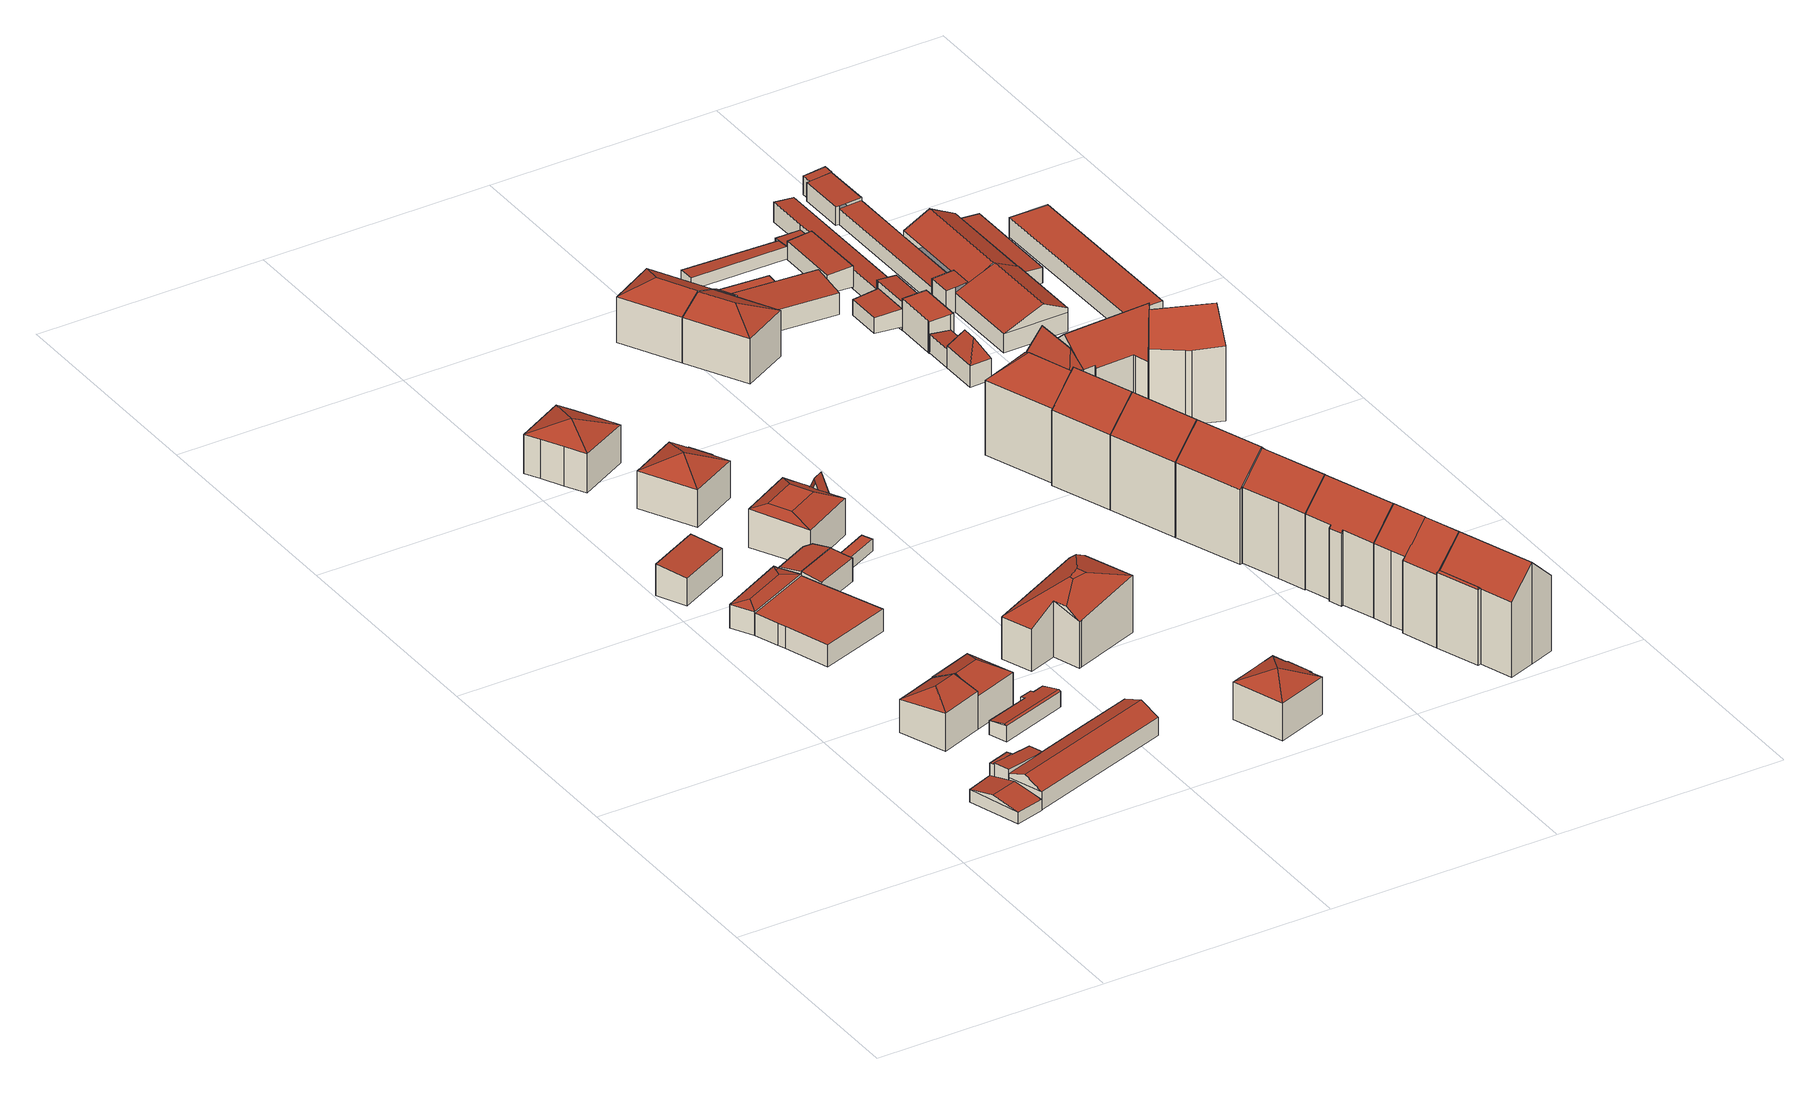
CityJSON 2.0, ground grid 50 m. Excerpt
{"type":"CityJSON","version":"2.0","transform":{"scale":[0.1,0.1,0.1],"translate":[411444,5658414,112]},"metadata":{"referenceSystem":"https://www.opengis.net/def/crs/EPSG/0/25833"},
"CityObjects":{
"building1":{"type":"Building","attributes":{"Dachtyp_tdc":"tdcFreeFormRoof","Gemeindeschluessel":14612000,"Dachneigung":13.17,"QualitaetDacherkennung":57,"Geometrietyp2DReferenz":"3000","measuredHeight":3.96,"function":"31001_2000","roofType":"5000"},"geometry":[{"type":"Solid","lod":"2","boundaries":[[[[0,1,2,3]],[[1,4,5,2]],[[4,6,7,5]],[[6,0,3,7]],[[1,0,8,9]],[[8,6,4,9]],[[4,1,9]],[[0,6,8]],[[3,2,5,7]]]],"semantics":{"surfaces":[{"type":"WallSurface"},{"type":"RoofSurface"},{"type":"GroundSurface"}],"values":[[0,0,0,0,1,1,0,0,2]]}}]},
"building2":{"type":"Building","attributes":{"Gemeindeschluessel":14612000,"Geometrietyp2DReferenz":"3000","function":"31001_2000","roofType":"9999"},"children":["building2-1","building2-2"]},
"building2-1":{"type":"BuildingPart","attributes":{"Dachtyp_tdc":"tdcPolyFlatRoof","Dachneigung":3.9,"QualitaetDacherkennung":45,"Geometrietyp2DReferenz":"3000","measuredHeight":5.25,"roofType":"2100"},"parents":["building2"],"geometry":[{"type":"MultiSurface","lod":"2","boundaries":[[[10,11,12,13]],[[11,14,15,12]],[[14,16,17,18,15]],[[16,14,11,10,19]],[[13,12,15,18]]],"semantics":{"surfaces":[{"type":"WallSurface"},{"type":"RoofSurface"},{"type":"GroundSurface"}],"values":[0,0,0,1,2]}}]},
"building2-2":{"type":"BuildingPart","attributes":{"Dachtyp_tdc":"tdcPolyFlatRoof","Dachneigung":6.05,"QualitaetDacherkennung":46,"Geometrietyp2DReferenz":"3000","measuredHeight":5.54,"roofType":"2100"},"parents":["building2"],"geometry":[{"type":"MultiSurface","lod":"2","boundaries":[[[20,21,22,23]],[[21,24,10,13,22]],[[17,25,26,18]],[[25,20,23,26]],[[25,17,19,24,21,20]],[[23,22,13,18,26]]],"semantics":{"surfaces":[{"type":"WallSurface"},{"type":"RoofSurface"},{"type":"GroundSurface"}],"values":[0,0,0,0,1,2]}}]},
"building3":{"type":"Building","attributes":{"Dachtyp_tdc":"tdcHipAndGableRoof","Gemeindeschluessel":14612000,"Dachneigung":16.32,"QualitaetDacherkennung":55,"Geometrietyp2DReferenz":"3000","measuredHeight":10.18,"function":"31001_9998","roofType":"5000"},"geometry":[{"type":"Solid","lod":"2","boundaries":[[[[27,28,29,30]],[[28,31,32,29]],[[31,33,34,32]],[[33,27,30,34]],[[31,28,35]],[[27,33,36]],[[28,27,36,35]],[[33,31,35,36]],[[30,29,32,34]]]],"semantics":{"surfaces":[{"type":"WallSurface"},{"type":"RoofSurface"},{"type":"GroundSurface"}],"values":[[0,0,0,0,1,0,1,1,2]]}}]},
"building4":{"type":"Building","attributes":{"Dachtyp_tdc":"tdcPolyFlatRoof","Gemeindeschluessel":14612000,"Dachneigung":6.75,"QualitaetDacherkennung":76,"Geometrietyp2DReferenz":"3000","measuredHeight":6.96,"function":"31001_9998","roofType":"2100"},"geometry":[{"type":"Solid","lod":"2","boundaries":[[[[37,38,39,40]],[[38,41,42,39]],[[41,43,44,42]],[[43,37,40,44]],[[43,41,38,37]],[[40,39,42,44]]]],"semantics":{"surfaces":[{"type":"WallSurface"},{"type":"RoofSurface"},{"type":"GroundSurface"}],"values":[[0,0,0,0,1,2]]}}]},
"building5":{"type":"Building","attributes":{"Dachtyp_tdc":"tdcFreeFormRoof","Gemeindeschluessel":14612000,"Dachneigung":29.75,"QualitaetDacherkennung":46,"Geometrietyp2DReferenz":"3000","measuredHeight":6.28,"function":"31001_2000","roofType":"5000"},"geometry":[{"type":"Solid","lod":"2","boundaries":[[[[45,46,47,48]],[[46,49,50,47]],[[49,51,52,50]],[[51,53,54,52]],[[53,55,56,54]],[[55,45,48,56]],[[55,57,58,45]],[[59,60,61,62,58,57]],[[46,62,61,49]],[[45,58,62,46]],[[49,61,60,51]],[[51,60,59,53]],[[53,59,57,55]],[[48,47,50,52,54,56]]]],"semantics":{"surfaces":[{"type":"WallSurface"},{"type":"RoofSurface"},{"type":"GroundSurface"}],"values":[[0,0,0,0,0,0,1,1,0,0,0,0,0,2]]}}]},
"building6":{"type":"Building","attributes":{"Dachtyp_tdc":"tdcFreeFormRoof","Gemeindeschluessel":14612000,"Dachneigung":12.95,"QualitaetDacherkennung":34,"Geometrietyp2DReferenz":"3000","measuredHeight":5.92,"function":"31001_2000","roofType":"5000"},"geometry":[{"type":"Solid","lod":"2","boundaries":[[[[63,64,65,66]],[[64,67,68,65]],[[67,69,70,68]],[[69,71,72,70]],[[71,63,66,72]],[[73,71,69]],[[74,75,73,69,67]],[[74,67,64]],[[75,74,64,63]],[[73,75,63,71]],[[66,65,68,70,72]]]],"semantics":{"surfaces":[{"type":"WallSurface"},{"type":"RoofSurface"},{"type":"GroundSurface"}],"values":[[0,0,0,0,0,1,1,1,1,1,2]]}}]},
"building7":{"type":"Building","attributes":{"Dachtyp_tdc":"tdcHipAndGableRoof","Gemeindeschluessel":14612000,"Dachneigung":28.49,"QualitaetDacherkennung":58,"Geometrietyp2DReferenz":"3000","measuredHeight":10.34,"function":"31001_9998","roofType":"5000"},"geometry":[{"type":"Solid","lod":"2","boundaries":[[[[76,77,78,34]],[[77,79,80,78]],[[79,81,30,80]],[[81,76,34,30]],[[79,77,82]],[[76,81,83]],[[77,76,83,82]],[[81,79,82,83]],[[34,78,80,30]]]],"semantics":{"surfaces":[{"type":"WallSurface"},{"type":"RoofSurface"},{"type":"GroundSurface"}],"values":[[0,0,0,0,1,0,1,1,2]]}}]},
"building8":{"type":"Building","attributes":{"Dachtyp_tdc":"tdcPolyFlatRoof","Gemeindeschluessel":14612000,"Dachneigung":0,"QualitaetDacherkennung":38,"Geometrietyp2DReferenz":"3000","measuredHeight":4.94,"function":"31001_2000","roofType":"1000"},"geometry":[{"type":"Solid","lod":"2","boundaries":[[[[84,85,86,87]],[[85,88,89,86]],[[88,90,91,89]],[[90,92,93,91]],[[92,94,95,93]],[[94,96,97,95]],[[96,84,87,97]],[[96,94,92,90,88,85,84]],[[87,86,89,91,93,95,97]]]],"semantics":{"surfaces":[{"type":"WallSurface"},{"type":"RoofSurface"},{"type":"GroundSurface"}],"values":[[0,0,0,0,0,0,0,1,2]]}}]},
"building9":{"type":"Building","attributes":{"Dachtyp_tdc":"tdcFreeFormRoof","Gemeindeschluessel":14612000,"Dachneigung":11.12,"QualitaetDacherkennung":41,"Geometrietyp2DReferenz":"3000","measuredHeight":3.83,"function":"31001_9998","roofType":"5000"},"geometry":[{"type":"Solid","lod":"2","boundaries":[[[[98,99,100,101]],[[99,102,103,100]],[[102,104,105,103]],[[104,106,107,105]],[[106,108,109,107]],[[108,110,111,109]],[[110,112,113,111]],[[112,98,101,113]],[[110,108,114,115]],[[114,106,104,102,99,98,112,115]],[[108,106,114]],[[112,110,115]],[[101,100,103,105,107,109,111,113]]]],"semantics":{"surfaces":[{"type":"WallSurface"},{"type":"RoofSurface"},{"type":"GroundSurface"}],"values":[[0,0,0,0,0,0,0,0,1,1,0,0,2]]}}]},
"building10":{"type":"Building","attributes":{"Dachtyp_tdc":"tdcPolyFlatRoof","Gemeindeschluessel":14612000,"Dachneigung":4.65,"QualitaetDacherkennung":80,"Geometrietyp2DReferenz":"3000","measuredHeight":5.92,"function":"31001_9998","roofType":"2100"},"geometry":[{"type":"Solid","lod":"2","boundaries":[[[[116,117,72,66]],[[117,118,119,72]],[[118,120,121,119]],[[120,122,123,121]],[[122,116,66,123]],[[122,120,118,117,116]],[[66,72,119,121,123]]]],"semantics":{"surfaces":[{"type":"WallSurface"},{"type":"RoofSurface"},{"type":"GroundSurface"}],"values":[[0,0,0,0,0,1,2]]}}]},
"building11":{"type":"Building","attributes":{"Dachtyp_tdc":"tdcPolyFlatRoof","Gemeindeschluessel":14612000,"Dachneigung":6.92,"QualitaetDacherkennung":76,"Geometrietyp2DReferenz":"3000","measuredHeight":5.82,"function":"31001_9998","roofType":"2100"},"geometry":[{"type":"Solid","lod":"2","boundaries":[[[[124,116,95,97]],[[116,125,126,95]],[[125,127,128,126]],[[127,129,130,128]],[[129,124,97,130]],[[129,127,125,116,124]],[[97,95,126,128,130]]]],"semantics":{"surfaces":[{"type":"WallSurface"},{"type":"RoofSurface"},{"type":"GroundSurface"}],"values":[[0,0,0,0,0,1,2]]}}]},
"building12":{"type":"Building","attributes":{"Dachtyp_tdc":"tdcTentRoof","Gemeindeschluessel":14612000,"Dachneigung":22.15,"QualitaetDacherkennung":84,"Geometrietyp2DReferenz":"3000","measuredHeight":11.13,"function":"31001_9998","roofType":"3500"},"geometry":[{"type":"Solid","lod":"2","boundaries":[[[[131,132,133,134]],[[132,135,136,133]],[[135,137,138,136]],[[137,139,140,138]],[[139,141,142,140]],[[141,143,144,142]],[[143,145,146,144]],[[145,131,134,146]],[[135,132,131,145,147]],[[137,135,147]],[[143,141,139,137,147]],[[145,143,147]],[[134,133,136,138,140,142,144,146]]]],"semantics":{"surfaces":[{"type":"WallSurface"},{"type":"RoofSurface"},{"type":"GroundSurface"}],"values":[[0,0,0,0,0,0,0,0,1,1,1,1,2]]}}]},
"building13":{"type":"Building","attributes":{"Dachtyp_tdc":"tdcTentRoof","Gemeindeschluessel":14612000,"Dachneigung":26.47,"QualitaetDacherkennung":76,"Geometrietyp2DReferenz":"3000","measuredHeight":11.35,"function":"31001_9998","roofType":"3500"},"geometry":[{"type":"Solid","lod":"2","boundaries":[[[[148,149,150,151]],[[149,152,153,150]],[[152,154,155,153]],[[154,156,157,155]],[[156,158,159,157]],[[158,160,161,159]],[[160,162,163,161]],[[162,148,151,163]],[[154,152,164]],[[156,154,164]],[[158,156,164]],[[152,149,148,162,160,158,164]],[[151,150,153,155,157,159,161,163]]]],"semantics":{"surfaces":[{"type":"WallSurface"},{"type":"RoofSurface"},{"type":"GroundSurface"}],"values":[[0,0,0,0,0,0,0,0,1,1,1,1,2]]}}]},
"building14":{"type":"Building","attributes":{"Gemeindeschluessel":14612000,"Geometrietyp2DReferenz":"3000","function":"31001_9998","roofType":"9999"},"children":["building14-1","building14-2"]},
"building14-1":{"type":"BuildingPart","attributes":{"Dachtyp_tdc":"tdcCutTentRoof","Dachneigung":27.19,"QualitaetDacherkennung":59,"Geometrietyp2DReferenz":"3000","measuredHeight":10.46,"roofType":"9999"},"parents":["building14"],"geometry":[{"type":"MultiSurface","lod":"2","boundaries":[[[165,166,167,168]],[[166,169,170,167]],[[169,171,172,170]],[[171,173,174,172]],[[173,175,174]],[[176,177,178]],[[176,165,168,177]],[[171,169,179,180]],[[165,176,181,182,183,173,171,180,184]],[[166,165,184,185]],[[169,166,185,179]],[[185,184,180,179]],[[168,167,170,172,174,186,177]]],"semantics":{"surfaces":[{"type":"WallSurface"},{"type":"RoofSurface"},{"type":"GroundSurface"}],"values":[0,0,0,0,0,0,0,1,1,1,1,1,2]}}]},
"building14-2":{"type":"BuildingPart","attributes":{"Dachtyp_tdc":"tdcFreeFormRoof","Dachneigung":67.73,"QualitaetDacherkennung":7,"Geometrietyp2DReferenz":"3000","measuredHeight":10.46,"roofType":"5000"},"parents":["building14"],"geometry":[{"type":"MultiSurface","lod":"2","boundaries":[[[187,188,189,190]],[[188,191,192,189]],[[191,193,194,192]],[[193,195,196,194]],[[195,197,198,196]],[[197,199,200,198]],[[199,201,202,200]],[[201,178,177,202]],[[203,181,178,201,199,197,195]],[[195,193,191,188,187,175,187,183,203]],[[190,189,192,194,196,198,200,202,177,186,190,174]]],"semantics":{"surfaces":[{"type":"WallSurface"},{"type":"RoofSurface"},{"type":"GroundSurface"}],"values":[0,0,0,0,0,0,0,0,1,1,2]}}]},
"building15":{"type":"Building","attributes":{"Dachtyp_tdc":"tdcPolyFlatRoof","Gemeindeschluessel":14612000,"Dachneigung":2.6,"QualitaetDacherkennung":57,"Geometrietyp2DReferenz":"3000","measuredHeight":2.65,"function":"31001_9998","roofType":"2100"},"geometry":[{"type":"Solid","lod":"2","boundaries":[[[[204,205,206,207]],[[205,208,209,206]],[[208,210,211,209]],[[210,204,207,211]],[[210,208,205,204]],[[207,206,209,211]]]],"semantics":{"surfaces":[{"type":"WallSurface"},{"type":"RoofSurface"},{"type":"GroundSurface"}],"values":[[0,0,0,0,1,2]]}}]},
"building16":{"type":"Building","attributes":{"Dachtyp_tdc":"tdcFreeFormRoof","Gemeindeschluessel":14612000,"Dachneigung":30.35,"QualitaetDacherkennung":21,"Geometrietyp2DReferenz":"3000","measuredHeight":14.99,"function":"31001_9998","roofType":"5000"},"geometry":[{"type":"Solid","lod":"2","boundaries":[[[[212,213,214,215]],[[213,216,217,214]],[[216,218,219,217]],[[218,220,221,219]],[[220,222,223,221]],[[222,224,225,223]],[[224,226,227,225]],[[226,228,229,227]],[[228,230,231,229]],[[230,212,215,231]],[[228,226,224,232,233,234]],[[228,234,235,236,212,230]],[[236,235,237,238,218,216,213]],[[232,222,220,238,237,233]],[[235,234,233,237]],[[213,212,236]],[[220,218,238]],[[224,222,232]],[[215,214,217,219,221,223,225,227,229,231]]]],"semantics":{"surfaces":[{"type":"WallSurface"},{"type":"RoofSurface"},{"type":"GroundSurface"}],"values":[[0,0,0,0,0,0,0,0,0,0,1,1,1,1,1,0,0,0,2]]}}]},
"building17":{"type":"Building","attributes":{"Gemeindeschluessel":14612000,"Geometrietyp2DReferenz":"3000","function":"31001_9998","roofType":"9999"},"children":["building17-1","building17-2"]},
"building17-1":{"type":"BuildingPart","attributes":{"Dachtyp_tdc":"tdcHipAndGableRoof","Dachneigung":12.36,"QualitaetDacherkennung":21,"Geometrietyp2DReferenz":"3000","measuredHeight":4.64,"roofType":"5000"},"parents":["building17"],"geometry":[{"type":"MultiSurface","lod":"2","boundaries":[[[239,240,241,242]],[[240,243,244,241]],[[243,245,246,244]],[[243,240,247]],[[240,239,248,247]],[[245,243,247,248]],[[242,241,244,246]]],"semantics":{"surfaces":[{"type":"WallSurface"},{"type":"RoofSurface"},{"type":"GroundSurface"}],"values":[0,0,0,1,1,1,2]}}]},
"building17-2":{"type":"BuildingPart","attributes":{"Dachtyp_tdc":"tdcTentRoof","Dachneigung":23.63,"QualitaetDacherkennung":79,"Geometrietyp2DReferenz":"3000","measuredHeight":10.82,"roofType":"3500"},"parents":["building17"],"geometry":[{"type":"MultiSurface","lod":"2","boundaries":[[[249,246,245]],[[249,250,251,246]],[[250,252,253,251]],[[252,254,255,253]],[[254,256,257,255]],[[256,258,259,257]],[[258,260,261,259]],[[260,262,263,261]],[[262,264,265,263]],[[264,266,242,265]],[[266,239,242]],[[260,258,256,254,252,250,267]],[[262,260,267]],[[264,262,267]],[[250,249,266,264,267]],[[246,251,253,255,257,259,261,263,265,242]]],"semantics":{"surfaces":[{"type":"WallSurface"},{"type":"RoofSurface"},{"type":"GroundSurface"}],"values":[0,0,0,0,0,0,0,0,0,0,0,1,1,1,1,2]}}]},
"building18":{"type":"Building","attributes":{"Dachtyp_tdc":"tdcHipAndGableRoof","Gemeindeschluessel":14612000,"Dachneigung":25.58,"QualitaetDacherkennung":84,"Geometrietyp2DReferenz":"3000","measuredHeight":12.8,"function":"31001_9998","roofType":"5000"},"geometry":[{"type":"Solid","lod":"2","boundaries":[[[[268,269,270,271]],[[269,272,273,270]],[[272,274,275,273]],[[274,268,271,275]],[[272,269,276]],[[268,274,277]],[[269,268,277,276]],[[274,272,276,277]],[[271,270,273,275]]]],"semantics":{"surfaces":[{"type":"WallSurface"},{"type":"RoofSurface"},{"type":"GroundSurface"}],"values":[[0,0,0,0,1,0,1,1,2]]}}]},
"building19":{"type":"Building","attributes":{"Dachtyp_tdc":"tdcFreeFormRoof","Gemeindeschluessel":14612000,"Dachneigung":25.18,"QualitaetDacherkennung":91,"Geometrietyp2DReferenz":"3000","measuredHeight":12.78,"function":"31001_9998","roofType":"5000"},"geometry":[{"type":"Solid","lod":"2","boundaries":[[[[278,279,280,281]],[[279,282,283,280]],[[282,268,271,283]],[[279,284,282]],[[279,278,285,286,284]],[[282,284,286,268]],[[285,268,286]],[[271,275,281,280,283]],[[268,285,275,271]],[[285,278,281,275]]]],"semantics":{"surfaces":[{"type":"WallSurface"},{"type":"RoofSurface"},{"type":"GroundSurface"}],"values":[[0,0,0,1,1,1,0,2,0,0]]}}]},
"building20":{"type":"Building","attributes":{"Dachtyp_tdc":"tdcPolyFlatRoof","Gemeindeschluessel":14612000,"Dachneigung":29.62,"QualitaetDacherkennung":28,"Geometrietyp2DReferenz":"3000","measuredHeight":9.8,"function":"31001_9998","roofType":"2100"},"geometry":[{"type":"Solid","lod":"2","boundaries":[[[[285,287,288,289]],[[287,290,291,288]],[[290,278,292,291]],[[278,285,289,292]],[[278,290,287,285]],[[289,288,291,292]]]],"semantics":{"surfaces":[{"type":"WallSurface"},{"type":"RoofSurface"},{"type":"GroundSurface"}],"values":[[0,0,0,0,1,2]]}}]},
"building21":{"type":"Building","attributes":{"Dachtyp_tdc":"tdcPolyFlatRoof","Gemeindeschluessel":14612000,"Dachneigung":9.31,"QualitaetDacherkennung":53,"Geometrietyp2DReferenz":"3000","measuredHeight":2.68,"function":"31001_9998","roofType":"2100"},"geometry":[{"type":"Solid","lod":"2","boundaries":[[[[293,294,291,295]],[[294,296,288,291]],[[296,297,298,288]],[[297,293,295,298]],[[297,296,294,293]],[[295,291,288,298]]]],"semantics":{"surfaces":[{"type":"WallSurface"},{"type":"RoofSurface"},{"type":"GroundSurface"}],"values":[[0,0,0,0,1,2]]}}]},
"building22":{"type":"Building","attributes":{"Dachtyp_tdc":"tdcPolyFlatRoof","Gemeindeschluessel":14612000,"Dachneigung":0,"QualitaetDacherkennung":59,"Geometrietyp2DReferenz":"3000","measuredHeight":2.91,"function":"31001_9998","roofType":"1000"},"geometry":[{"type":"Solid","lod":"2","boundaries":[[[[299,300,301,302]],[[300,303,304,301]],[[303,305,306,304]],[[305,299,302,306]],[[305,303,300,299]],[[302,301,304,306]]]],"semantics":{"surfaces":[{"type":"WallSurface"},{"type":"RoofSurface"},{"type":"GroundSurface"}],"values":[[0,0,0,0,1,2]]}}]},
"building23":{"type":"Building","attributes":{"Gemeindeschluessel":14612000,"Geometrietyp2DReferenz":"3000","function":"31001_9998","roofType":"9999"},"children":["building23-1","building23-2"]},
"building23-1":{"type":"BuildingPart","attributes":{"Dachtyp_tdc":"tdcFreeFormRoof","Dachneigung":70.33,"QualitaetDacherkennung":20,"Geometrietyp2DReferenz":"3000","measuredHeight":23.27,"roofType":"5000"},"parents":["building23"],"geometry":[{"type":"MultiSurface","lod":"2","boundaries":[[[307,308,309,310]],[[308,311,312,309]],[[311,313,314,312]],[[315,307,310,316]],[[317,313,311,308,318]],[[308,307,319,318]],[[307,315,320,319]],[[320,317,318,319]],[[310,309,312,314,321,322,316]]],"semantics":{"surfaces":[{"type":"WallSurface"},{"type":"RoofSurface"},{"type":"GroundSurface"}],"values":[0,0,0,0,1,1,1,1,2]}}]},
"building23-2":{"type":"BuildingPart","attributes":{"Dachtyp_tdc":"tdcHipAndGableRoof","Dachneigung":43.86,"QualitaetDacherkennung":59,"Geometrietyp2DReferenz":"3000","measuredHeight":22.05,"roofType":"5000"},"parents":["building23"],"geometry":[{"type":"MultiSurface","lod":"2","boundaries":[[[323,324,325,326]],[[324,327,328,325]],[[327,329,330,328]],[[329,331,315,316,330]],[[332,333,334,314,313]],[[333,323,326,334]],[[335,331,329,327,336]],[[327,324,323,336]],[[323,333,332,335,336]],[[326,325,328,330,316,322,321,314,334]]],"semantics":{"surfaces":[{"type":"WallSurface"},{"type":"RoofSurface"},{"type":"GroundSurface"}],"values":[0,0,0,0,0,0,1,1,1,2]}}]},
"building24":{"type":"Building","attributes":{"Dachtyp_tdc":"tdcFreeFormRoof","Gemeindeschluessel":14612000,"Dachneigung":43.77,"QualitaetDacherkennung":76,"Geometrietyp2DReferenz":"3000","measuredHeight":22.95,"function":"31001_9998","roofType":"5000"},"geometry":[{"type":"Solid","lod":"2","boundaries":[[[[337,338,339,340]],[[338,341,325,339]],[[341,342,334,325]],[[342,343,344,334]],[[343,345,346,344]],[[345,337,340,346]],[[337,347,348,341,338]],[[345,343,342,348,347]],[[342,341,348]],[[337,345,347]],[[340,339,325,334,344,346]]]],"semantics":{"surfaces":[{"type":"WallSurface"},{"type":"RoofSurface"},{"type":"GroundSurface"}],"values":[[0,0,0,0,0,0,1,1,0,0,2]]}}]},
"building25":{"type":"Building","attributes":{"Dachtyp_tdc":"tdcGableRoof","Gemeindeschluessel":14612000,"Dachneigung":43.93,"QualitaetDacherkennung":76,"Geometrietyp2DReferenz":"3000","measuredHeight":22.89,"function":"31001_9998","roofType":"3100"},"geometry":[{"type":"Solid","lod":"2","boundaries":[[[[345,349,350,351]],[[349,352,353,350]],[[352,337,354,353]],[[337,345,351,354]],[[352,349,355]],[[345,337,347]],[[349,345,347,355]],[[337,352,355,347]],[[351,350,353,354]]]],"semantics":{"surfaces":[{"type":"WallSurface"},{"type":"RoofSurface"},{"type":"GroundSurface"}],"values":[[0,0,0,0,0,0,1,1,2]]}}]},
"building26":{"type":"Building","attributes":{"Dachtyp_tdc":"tdcGableRoof","Gemeindeschluessel":14612000,"Dachneigung":43.85,"QualitaetDacherkennung":76,"Geometrietyp2DReferenz":"3000","measuredHeight":22.89,"function":"31001_9998","roofType":"3100"},"geometry":[{"type":"Solid","lod":"2","boundaries":[[[[352,355,356,353]],[[355,357,350,356]],[[357,358,359,350]],[[358,360,361,359]],[[360,362,363,361]],[[362,364,365,363]],[[364,352,353,365]],[[360,358,357,355]],[[355,352,364,362,360]],[[353,356,350,359,361,363,365]]]],"semantics":{"surfaces":[{"type":"WallSurface"},{"type":"RoofSurface"},{"type":"GroundSurface"}],"values":[[0,0,0,0,0,0,0,1,1,2]]}}]},
"building27":{"type":"Building","attributes":{"Dachtyp_tdc":"tdcGableRoof","Gemeindeschluessel":14612000,"Dachneigung":44.08,"QualitaetDacherkennung":73,"Geometrietyp2DReferenz":"3000","measuredHeight":22.61,"function":"31001_9998","roofType":"3100"},"geometry":[{"type":"Solid","lod":"2","boundaries":[[[[366,367,368,369]],[[367,370,371,368]],[[370,372,373,371]],[[372,374,375,373]],[[374,376,377,375]],[[376,378,379,377]],[[378,380,381,379]],[[380,382,383,381]],[[382,384,385,383]],[[384,386,387,385]],[[386,366,369,387]],[[382,380,378,376,374]],[[374,372,370,367,366,386,384,382]],[[369,368,371,373,375,377,379,381,383,385,387]]]],"semantics":{"surfaces":[{"type":"WallSurface"},{"type":"RoofSurface"},{"type":"GroundSurface"}],"values":[[0,0,0,0,0,0,0,0,0,0,0,1,1,2]]}}]},
"building28":{"type":"Building","attributes":{"Dachtyp_tdc":"tdcPolyFlatRoof","Gemeindeschluessel":14612000,"Dachneigung":0,"QualitaetDacherkennung":87,"Geometrietyp2DReferenz":"3000","measuredHeight":2.32,"function":"31001_2000","roofType":"1000"},"geometry":[{"type":"Solid","lod":"2","boundaries":[[[[388,389,390,391]],[[392,393,389,388]],[[393,394,390,389]],[[394,395,391,390]],[[395,392,388,391]],[[395,394,393,392]]]],"semantics":{"surfaces":[{"type":"GroundSurface"},{"type":"WallSurface"},{"type":"RoofSurface"}],"values":[[0,1,1,1,1,2]]}}]},
"building29":{"type":"Building","attributes":{"Dachtyp_tdc":"tdcPolyFlatRoof","Gemeindeschluessel":14612000,"Dachneigung":4.4,"QualitaetDacherkennung":89,"Geometrietyp2DReferenz":"3000","measuredHeight":5.41,"function":"31001_9998","roofType":"2100"},"geometry":[{"type":"Solid","lod":"2","boundaries":[[[[396,397,398,399]],[[397,400,401,398]],[[400,402,403,401]],[[402,404,304,403]],[[404,405,301,304]],[[405,396,399,301]],[[405,404,402,400,397,396]],[[399,398,401,403,304,301]]]],"semantics":{"surfaces":[{"type":"WallSurface"},{"type":"RoofSurface"},{"type":"GroundSurface"}],"values":[[0,0,0,0,0,0,1,2]]}}]},
"building30":{"type":"Building","attributes":{"Dachtyp_tdc":"tdcGableRoof","Gemeindeschluessel":14612000,"Dachneigung":44.74,"QualitaetDacherkennung":74,"Geometrietyp2DReferenz":"3000","measuredHeight":22.44,"function":"31001_9998","roofType":"3100"},"geometry":[{"type":"Solid","lod":"2","boundaries":[[[[406,407,408,409]],[[407,410,411,408]],[[410,376,412,411]],[[376,413,414,412]],[[413,372,415,414]],[[372,416,417,415]],[[416,418,419,417]],[[418,420,421,419]],[[420,422,423,421]],[[422,406,409,423]],[[418,416,372,413]],[[413,376,410,407,406,422,420,418]],[[409,408,411,412,414,415,417,419,421,423]]]],"semantics":{"surfaces":[{"type":"WallSurface"},{"type":"RoofSurface"},{"type":"GroundSurface"}],"values":[[0,0,0,0,0,0,0,0,0,0,1,1,2]]}}]},
"building31":{"type":"Building","attributes":{"Gemeindeschluessel":14612000,"Geometrietyp2DReferenz":"3000","function":"31001_9998","roofType":"9999"},"children":["building31-1","building31-2"]},
"building31-1":{"type":"BuildingPart","attributes":{"Dachtyp_tdc":"tdcGableRoof","Dachneigung":44.37,"QualitaetDacherkennung":73,"Geometrietyp2DReferenz":"3000","measuredHeight":22.47,"roofType":"3100"},"parents":["building31"],"geometry":[{"type":"MultiSurface","lod":"2","boundaries":[[[424,425,426,427]],[[425,428,429,426]],[[428,420,421,429]],[[420,430,431,421]],[[430,432,417,431]],[[432,433,434,417]],[[433,435,436,434]],[[430,420,428,425,424,425,437,438]],[[438,439,435,433,432,430]],[[436,440,441,426,429,421,431,417,434]]],"semantics":{"surfaces":[{"type":"WallSurface"},{"type":"RoofSurface"},{"type":"GroundSurface"}],"values":[0,0,0,0,0,0,0,1,1,2]}}]},
"building31-2":{"type":"BuildingPart","attributes":{"Dachtyp_tdc":"tdcGableRoof","Dachneigung":43.38,"QualitaetDacherkennung":68,"Geometrietyp2DReferenz":"3000","measuredHeight":22.41,"roofType":"3100"},"parents":["building31"],"geometry":[{"type":"MultiSurface","lod":"2","boundaries":[[[442,443,444,445]],[[443,446,447,444]],[[446,448,424,427,447]],[[449,450,451,436,435]],[[450,442,445,451]],[[452,453,437,448,446,443,442]],[[442,450,449,439,452]],[[445,444,447,427,426,441,440,436,451]]],"semantics":{"surfaces":[{"type":"WallSurface"},{"type":"RoofSurface"},{"type":"GroundSurface"}],"values":[0,0,0,0,0,1,1,2]}}]},
"building32":{"type":"Building","attributes":{"Gemeindeschluessel":14612000,"Geometrietyp2DReferenz":"3000","function":"31001_9998","roofType":"9999"},"children":["building32-1","building32-2"]},
"building32-1":{"type":"BuildingPart","attributes":{"Dachtyp_tdc":"tdcFreeFormRoof","Dachneigung":51.58,"QualitaetDacherkennung":24,"Geometrietyp2DReferenz":"3000","measuredHeight":17.11,"roofType":"5000"},"parents":["building32"],"geometry":[{"type":"MultiSurface","lod":"2","boundaries":[[[454,455,456,457,458]],[[455,459,444,456]],[[459,460,461,462,444]],[[463,460,459]],[[464,463,459,455]],[[464,455,454]],[[463,464,454,460]],[[457,456,444,462]]],"semantics":{"surfaces":[{"type":"WallSurface"},{"type":"RoofSurface"},{"type":"GroundSurface"}],"values":[0,0,0,1,1,1,1,2]}}]},
"building32-2":{"type":"BuildingPart","attributes":{"Dachtyp_tdc":"tdcGableRoof","Dachneigung":44.61,"QualitaetDacherkennung":76,"Geometrietyp2DReferenz":"3000","measuredHeight":22.48,"roofType":"3100"},"parents":["building32"],"geometry":[{"type":"MultiSurface","lod":"2","boundaries":[[[465,466,467,468]],[[466,469,470,467]],[[469,471,472,470]],[[471,473,474,472]],[[473,475,476,474]],[[475,477,478,476]],[[477,479,480,478]],[[479,458,457,480]],[[461,481,482,462]],[[481,450,451,482]],[[450,483,484,451]],[[483,465,468,484]],[[481,461,458,479,477]],[[477,475,473,471,469,466,465,483,450,481]],[[468,467,470,472,474,476,478,480,457,462,482,451,484]]],"semantics":{"surfaces":[{"type":"WallSurface"},{"type":"RoofSurface"},{"type":"GroundSurface"}],"values":[0,0,0,0,0,0,0,0,0,0,0,0,1,1,2]}}]},
"building33":{"type":"Building","attributes":{"Dachtyp_tdc":"tdcPolyFlatRoof","Gemeindeschluessel":14612000,"Dachneigung":3.26,"QualitaetDacherkennung":93,"Geometrietyp2DReferenz":"3000","measuredHeight":2.62,"function":"31001_2000","roofType":"2100"},"geometry":[{"type":"Solid","lod":"2","boundaries":[[[[485,486,487,488]],[[486,489,490,487]],[[489,491,492,490]],[[491,485,488,492]],[[491,489,486,485]],[[488,487,490,492]]]],"semantics":{"surfaces":[{"type":"WallSurface"},{"type":"RoofSurface"},{"type":"GroundSurface"}],"values":[[0,0,0,0,1,2]]}}]},
"building34":{"type":"Building","attributes":{"Dachtyp_tdc":"tdcFreeFormRoof","Gemeindeschluessel":14612000,"Dachneigung":59.11,"QualitaetDacherkennung":10,"Geometrietyp2DReferenz":"3000","measuredHeight":8.89,"function":"31001_2000","roofType":"5000"},"geometry":[{"type":"Solid","lod":"2","boundaries":[[[[493,494,495,496]],[[494,497,498,495]],[[497,499,500,498]],[[499,493,496,500]],[[501,499,497]],[[502,501,497,494]],[[502,494,493]],[[501,502,493,499]],[[496,495,498,500]]]],"semantics":{"surfaces":[{"type":"WallSurface"},{"type":"RoofSurface"},{"type":"GroundSurface"}],"values":[[0,0,0,0,1,1,1,1,2]]}}]},
"building35":{"type":"Building","attributes":{"Dachtyp_tdc":"tdcPolyFlatRoof","Gemeindeschluessel":14612000,"Dachneigung":5.67,"QualitaetDacherkennung":86,"Geometrietyp2DReferenz":"3000","measuredHeight":3.98,"function":"31001_2000","roofType":"2100"},"geometry":[{"type":"Solid","lod":"2","boundaries":[[[[503,504,505,506]],[[504,507,508,505]],[[507,509,510,508]],[[509,503,506,510]],[[509,507,504,503]],[[506,505,508,510]]]],"semantics":{"surfaces":[{"type":"WallSurface"},{"type":"RoofSurface"},{"type":"GroundSurface"}],"values":[[0,0,0,0,1,2]]}}]},
"building36":{"type":"Building","attributes":{"Dachtyp_tdc":"tdcPolyFlatRoof","Gemeindeschluessel":14612000,"Dachneigung":7.92,"QualitaetDacherkennung":94,"Geometrietyp2DReferenz":"3000","measuredHeight":4.11,"function":"31001_2000","roofType":"2100"},"geometry":[{"type":"Solid","lod":"2","boundaries":[[[[511,512,513,514]],[[512,515,500,513]],[[515,516,498,500]],[[516,511,514,498]],[[516,515,512,511]],[[514,513,500,498]]]],"semantics":{"surfaces":[{"type":"WallSurface"},{"type":"RoofSurface"},{"type":"GroundSurface"}],"values":[[0,0,0,0,1,2]]}}]},
"building37":{"type":"Building","attributes":{"Dachtyp_tdc":"tdcPolyFlatRoof","Gemeindeschluessel":14612000,"Dachneigung":0,"QualitaetDacherkennung":88,"Geometrietyp2DReferenz":"3000","measuredHeight":7.04,"function":"31001_2000","roofType":"1000"},"geometry":[{"type":"Solid","lod":"2","boundaries":[[[[517,518,519,520]],[[518,521,522,519]],[[521,523,524,522]],[[523,525,526,524]],[[525,527,528,526]],[[527,529,530,528]],[[529,517,520,530]],[[529,527,525,523,521,518,517]],[[520,519,522,524,526,528,530]]]],"semantics":{"surfaces":[{"type":"WallSurface"},{"type":"RoofSurface"},{"type":"GroundSurface"}],"values":[[0,0,0,0,0,0,0,1,2]]}}]},
"building38":{"type":"Building","attributes":{"Dachtyp_tdc":"tdcFreeFormRoof","Gemeindeschluessel":14612000,"Dachneigung":42.48,"QualitaetDacherkennung":57,"Geometrietyp2DReferenz":"3000","measuredHeight":22.12,"function":"31001_9998","roofType":"5000"},"geometry":[{"type":"Solid","lod":"2","boundaries":[[[[531,532,533,534]],[[532,535,536,533]],[[535,537,538,536]],[[537,539,540,538]],[[539,541,542,540]],[[541,543,544,542]],[[543,545,546,544]],[[545,547,548,546]],[[547,549,309,548]],[[549,550,551,309]],[[550,552,553,551]],[[552,531,534,553]],[[554,537,535,532,531,552,550,555]],[[539,554,555,549,547,545,543,541]],[[550,549,555]],[[539,537,554]],[[534,533,536,538,540,542,544,546,548,309,551,553]]]],"semantics":{"surfaces":[{"type":"WallSurface"},{"type":"RoofSurface"},{"type":"GroundSurface"}],"values":[[0,0,0,0,0,0,0,0,0,0,0,0,1,1,0,0,2]]}}]},
"building39":{"type":"Building","attributes":{"Dachtyp_tdc":"tdcPolyFlatRoof","Gemeindeschluessel":14612000,"Dachneigung":4.29,"QualitaetDacherkennung":94,"Geometrietyp2DReferenz":"3000","measuredHeight":6.26,"function":"31001_2000","roofType":"2100"},"geometry":[{"type":"Solid","lod":"2","boundaries":[[[[556,557,558,559]],[[557,560,561,558]],[[560,562,563,561]],[[562,564,565,563]],[[564,556,559,565]],[[564,562,560,557,556]],[[559,558,561,563,565]]]],"semantics":{"surfaces":[{"type":"WallSurface"},{"type":"RoofSurface"},{"type":"GroundSurface"}],"values":[[0,0,0,0,0,1,2]]}}]},
"building40":{"type":"Building","attributes":{"Dachtyp_tdc":"tdcPolyFlatRoof","Gemeindeschluessel":14612000,"Dachneigung":4.91,"QualitaetDacherkennung":95,"Geometrietyp2DReferenz":"3000","measuredHeight":4.6,"function":"31001_2000","roofType":"2100"},"geometry":[{"type":"Solid","lod":"2","boundaries":[[[[566,567,568,569]],[[567,570,571,568]],[[570,572,573,571]],[[572,566,569,573]],[[572,570,567,566]],[[569,568,571,573]]]],"semantics":{"surfaces":[{"type":"WallSurface"},{"type":"RoofSurface"},{"type":"GroundSurface"}],"values":[[0,0,0,0,1,2]]}}]},
"building41":{"type":"Building","attributes":{"Dachtyp_tdc":"tdcPolyFlatRoof","Gemeindeschluessel":14612000,"Dachneigung":4.14,"QualitaetDacherkennung":93,"Geometrietyp2DReferenz":"3000","measuredHeight":2.98,"function":"31001_2000","roofType":"2100"},"geometry":[{"type":"Solid","lod":"2","boundaries":[[[[574,575,576,577]],[[575,578,573,576]],[[578,491,571,573]],[[491,489,579,571]],[[489,574,577,579]],[[489,491,578,575,574]],[[577,576,573,571,579]]]],"semantics":{"surfaces":[{"type":"WallSurface"},{"type":"RoofSurface"},{"type":"GroundSurface"}],"values":[[0,0,0,0,0,1,2]]}}]},
"building42":{"type":"Building","attributes":{"Dachtyp_tdc":"tdcPolyFlatRoof","Gemeindeschluessel":14612000,"Dachneigung":5.4,"QualitaetDacherkennung":82,"Geometrietyp2DReferenz":"3000","measuredHeight":4.39,"function":"31001_2000","roofType":"2100"},"geometry":[{"type":"Solid","lod":"2","boundaries":[[[[580,581,582,583]],[[581,584,585,582]],[[584,586,587,585]],[[586,588,589,587]],[[588,590,591,589]],[[590,592,593,591]],[[592,580,583,593]],[[592,590,588,586,584,581,580]],[[583,582,585,587,589,591,593]]]],"semantics":{"surfaces":[{"type":"WallSurface"},{"type":"RoofSurface"},{"type":"GroundSurface"}],"values":[[0,0,0,0,0,0,0,1,2]]}}]},
"building43":{"type":"Building","attributes":{"Dachtyp_tdc":"tdcGableRoof","Gemeindeschluessel":14612000,"Dachneigung":42.48,"QualitaetDacherkennung":55,"Geometrietyp2DReferenz":"3000","measuredHeight":22.32,"function":"31001_9998","roofType":"3100"},"geometry":[{"type":"Solid","lod":"2","boundaries":[[[[594,595,596,597]],[[595,598,599,596]],[[598,600,601,599]],[[600,602,603,601]],[[602,604,605,603]],[[598,595,594,606,607,608]],[[604,609,610,605]],[[609,611,612,610]],[[611,613,614,612]],[[613,608,615,614]],[[608,607,616,615]],[[607,606,617,616]],[[606,594,597,617]],[[608,613,611,609,604,602,600,598]],[[605,610,612,614,615,616,617,597,596,599,601,603]]]],"semantics":{"surfaces":[{"type":"WallSurface"},{"type":"RoofSurface"},{"type":"GroundSurface"}],"values":[[0,0,0,0,0,1,0,0,0,0,0,0,0,1,2]]}}]},
"building44":{"type":"Building","attributes":{"Gemeindeschluessel":14612000,"Geometrietyp2DReferenz":"3000","function":"31001_2000","roofType":"9999"},"children":["building44-1","building44-2","building44-3"]},
"building44-1":{"type":"BuildingPart","attributes":{"Dachtyp_tdc":"tdcPolyFlatRoof","Dachneigung":3.92,"QualitaetDacherkennung":96,"Geometrietyp2DReferenz":"3000","measuredHeight":5.75,"roofType":"2100"},"parents":["building44"],"geometry":[{"type":"MultiSurface","lod":"2","boundaries":[[[618,619,620,621,622]],[[623,624,625]],[[623,626,627,624]],[[626,618,622,627]],[[626,623,628,619,618]],[[622,621,629,624,627]]],"semantics":{"surfaces":[{"type":"WallSurface"},{"type":"RoofSurface"},{"type":"GroundSurface"}],"values":[0,0,0,0,1,2]}}]},
"building44-2":{"type":"BuildingPart","attributes":{"Dachtyp_tdc":"tdcGableRoof","Dachneigung":22.05,"QualitaetDacherkennung":64,"Geometrietyp2DReferenz":"3000","measuredHeight":7.89,"roofType":"3100"},"parents":["building44"],"geometry":[{"type":"MultiSurface","lod":"2","boundaries":[[[630,631,632,633]],[[631,625,624,632]],[[634,630,633,635]],[[636,637,638,639]],[[631,638,637,640,641,625]],[[641,642,643]],[[630,639,638,631]],[[634,644,636,639,630]],[[633,632,624,629,635]]],"semantics":{"surfaces":[{"type":"WallSurface"},{"type":"RoofSurface"},{"type":"GroundSurface"}],"values":[0,0,0,1,1,0,0,0,2]}}]},
"building44-3":{"type":"BuildingPart","attributes":{"Dachtyp_tdc":"tdcGableRoof","Dachneigung":27.16,"QualitaetDacherkennung":91,"Geometrietyp2DReferenz":"3000","measuredHeight":8.05,"roofType":"3100"},"parents":["building44"],"geometry":[{"type":"MultiSurface","lod":"2","boundaries":[[[645,644,634,635,646]],[[647,645,646,648]],[[645,647,649]],[[644,645,649,650,637]],[[647,620,642,640,650,649]],[[646,635,629,621,648]]],"semantics":{"surfaces":[{"type":"WallSurface"},{"type":"RoofSurface"},{"type":"GroundSurface"}],"values":[0,0,0,1,1,2]}}]},
"building45":{"type":"Building","attributes":{"Gemeindeschluessel":14612000,"Geometrietyp2DReferenz":"3000","function":"31001_2000","roofType":"9999"},"children":["building45-1","building45-2","building45-3"]},
"building45-1":{"type":"BuildingPart","attributes":{"Dachtyp_tdc":"tdcPolyFlatRoof","Dachneigung":3.68,"QualitaetDacherkennung":97,"Geometrietyp2DReferenz":"3000","measuredHeight":4.5,"roofType":"2100"},"parents":["building45"],"geometry":[{"type":"MultiSurface","lod":"2","boundaries":[[[651,652,653,654]],[[655,656,657,658,659]],[[660,661,662,663,664]],[[661,651,654,662]],[[661,660,656,655,652,651]],[[654,653,659,658,663,662]]],"semantics":{"surfaces":[{"type":"WallSurface"},{"type":"RoofSurface"},{"type":"GroundSurface"}],"values":[0,0,0,0,1,2]}}]},
"building45-2":{"type":"BuildingPart","attributes":{"Dachtyp_tdc":"tdcPolyFlatRoof","Dachneigung":5.05,"QualitaetDacherkennung":67,"Geometrietyp2DReferenz":"3000","measuredHeight":3.89,"roofType":"2100"},"parents":["building45"],"geometry":[{"type":"MultiSurface","lod":"2","boundaries":[[[665,664,663,622]],[[657,666,648,658]],[[666,667,621,648]],[[667,665,622,621]],[[667,666,657,664,665]],[[622,663,658,648,621]]],"semantics":{"surfaces":[{"type":"WallSurface"},{"type":"RoofSurface"},{"type":"GroundSurface"}],"values":[0,0,0,0,1,2]}}]},
"building45-3":{"type":"BuildingPart","attributes":{"Dachtyp_tdc":"tdcPolyFlatRoof","Dachneigung":3.76,"QualitaetDacherkennung":98,"Geometrietyp2DReferenz":"3000","measuredHeight":4.51,"roofType":"2100"},"parents":["building45"],"geometry":[{"type":"MultiSurface","lod":"2","boundaries":[[[668,669,653,652]],[[668,670,671,669]],[[670,672,655,659,671]],[[670,668,652,672]],[[659,653,669,671]]],"semantics":{"surfaces":[{"type":"WallSurface"},{"type":"RoofSurface"},{"type":"GroundSurface"}],"values":[0,0,0,1,2]}}]},
"building46":{"type":"Building","attributes":{"Dachtyp_tdc":"tdcPolyFlatRoof","Gemeindeschluessel":14612000,"Dachneigung":4.7,"QualitaetDacherkennung":58,"Geometrietyp2DReferenz":"3000","measuredHeight":3.83,"function":"31001_2000","roofType":"2100"},"geometry":[{"type":"Solid","lod":"2","boundaries":[[[[673,674,675,676]],[[674,677,678,675]],[[677,679,680,678]],[[679,673,676,680]],[[679,677,674,673]],[[676,675,678,680]]]],"semantics":{"surfaces":[{"type":"WallSurface"},{"type":"RoofSurface"},{"type":"GroundSurface"}],"values":[[0,0,0,0,1,2]]}}]},
"building47":{"type":"Building","attributes":{"Dachtyp_tdc":"tdcPolyFlatRoof","Gemeindeschluessel":14612000,"Dachneigung":0,"QualitaetDacherkennung":40,"Geometrietyp2DReferenz":"3000","measuredHeight":4.36,"function":"31001_2000","roofType":"1000"},"geometry":[{"type":"Solid","lod":"2","boundaries":[[[[681,682,683,684]],[[682,685,686,683]],[[685,687,688,686]],[[687,681,684,688]],[[687,685,682,681]],[[684,683,686,688]]]],"semantics":{"surfaces":[{"type":"WallSurface"},{"type":"RoofSurface"},{"type":"GroundSurface"}],"values":[[0,0,0,0,1,2]]}}]}
},
"vertices":[
[214,67,36],[152,50,37],[152,50,12],[214,67,12],[115,163,40],[115,163,12],[173,186,40],[173,186,12],[193,128,51],[133,108,51],
[177,176,68],[173,186,67],[173,186,15],[177,176,15],[221,202,67],[221,202,15],[225,192,68],[225,192,66],[225,192,15],[203,184,68],
[285,176,60],[188,143,71],[188,143,15],[285,176,15],[177,176,71],[274,208,60],[274,208,15],
[266,379,92],[174,345,92],[174,345,7],[266,379,7],[136,448,80],[136,448,7],[229,481,80],[229,481,7],[195,414,109],[247,432,109],
[113,1156,76],[144,1094,67],[144,1094,6],[113,1156,6],[32,1038,67],[32,1038,6],[1,1100,76],[1,1100,6],
[214,67,53],[188,143,53],[188,143,13],[214,67,13],[285,176,53],[285,176,13],[398,214,53],[398,214,13],[512,252,53],[512,252,13],[538,175,53],[538,175,13],[525,214,76],[201,105,76],[512,252,62],[398,214,62],[285,176,62],[188,143,62],
[228,948,60],[84,881,60],[84,881,7],[228,948,7],[58,928,60],[58,928,7],[199,999,60],[199,999,7],[204,988,60],[204,988,7],[193,982,63],[95,917,66],[187,961,66],
[229,481,81],[329,518,81],[329,518,7],[366,415,81],[366,415,7],[266,379,81],[306,450,111],[248,429,111],
[297,766,57],[142,714,57],[142,714,8],[297,766,8],[109,811,57],[109,811,8],[103,827,57],[103,827,8],[84,881,57],[84,881,8],[228,948,57],[228,948,8],[245,902,57],[245,902,8],
[375,386,38],[371,396,36],[371,396,7],[375,386,7],[398,404,36],[398,404,7],[400,396,38],[400,396,7],[425,405,38],[425,405,7],[440,365,42],[440,365,7],[290,314,42],[290,314,7],[275,353,38],[275,353,7],[438,369,45],[288,319,45],
[228,948,66],[204,988,62],[281,1026,62],[281,1026,7],[300,1024,63],[300,1024,7],[319,990,67],[319,990,7],
[245,902,60],[319,990,66],[319,990,8],[329,968,63],[329,968,8],[340,946,60],[340,946,8],
[55,1516,96],[32,1560,96],[32,1560,9],[55,1516,9],[14,1592,96],[14,1592,9],[122,1651,94],[122,1651,9],[142,1616,94],[142,1616,9],[170,1564,94],[170,1564,9],[188,1528,94],[188,1528,9],[79,1471,96],[79,1471,9],[99,1560,120],
[283,1353,90],[281,1352,91],[281,1352,8],[283,1353,8],[299,1316,91],[299,1316,8],[193,1260,91],[193,1260,8],[131,1377,91],[131,1377,8],[237,1433,91],[237,1433,8],[256,1398,91],[256,1398,8],[259,1399,90],[259,1399,8],[215,1347,121],
[415,1093,88],[301,1032,88],[301,1032,7],[415,1093,7],[238,1152,92],[238,1152,7],[351,1213,92],[351,1213,7],[363,1190,91],[363,1190,7],[363,1190,15],[396,1128,89],[396,1128,7],[396,1128,45],[263,1122,112],[333,1159,112],[387,1144,89],[383,1152,90],[379,1161,90],[357,1113,111],[287,1076,111],[383,1152,7],
[370,1177,50],[374,1178,50],[374,1178,7],[370,1177,7],[387,1185,50],[387,1185,7],[396,1183,64],[396,1183,7],[406,1165,112],[406,1165,7],[415,1146,62],[415,1146,7],[411,1136,45],[411,1136,7],[400,1130,45],[400,1130,7],[383,1152,112],
[417,1038,36],[428,1016,35],[428,1016,9],[417,1038,9],[329,968,35],[329,968,9],[319,990,36],[319,990,9],
[541,460,112],[520,520,133],[520,520,9],[541,460,9],[458,498,102],[458,498,9],[434,565,102],[434,565,9],[625,635,131],[625,635,9],[626,635,132],[626,635,9],[653,623,135],[653,623,9],[653,622,135],[653,622,9],[692,515,135],[692,515,9],[547,462,112],[547,462,9],[638,630,138],[596,559,159],[603,538,159],[572,533,158],[531,490,133],[569,542,158],[435,565,103],
[738,171,49],[731,190,49],[731,190,10],[738,171,10],[772,205,49],[772,205,10],[779,186,49],[779,186,10],[744,183,57],[747,174,57],
[779,186,93],[802,194,93],[802,194,10],[813,163,93],[813,163,10],[818,165,90],[818,165,10],[837,111,90],[837,111,10],[831,109,93],[831,109,10],[842,81,93],[842,81,10],[730,41,93],[730,41,10],[690,154,93],[690,154,10],[738,171,93],[766,118,118],
[469,1763,113],[402,1889,113],[402,1889,13],[469,1763,13],[501,1942,116],[501,1942,13],[568,1816,116],[568,1816,13],[478,1871,141],[521,1790,141],
[589,1776,115],[638,1685,115],[638,1685,13],[589,1776,13],[538,1632,113],[538,1632,13],[559,1717,140],[568,1816,115],[520,1790,140],
[582,1823,107],[582,1823,17],[568,1816,17],[603,1783,107],[603,1783,17],[589,1776,17],
[632,1799,44],[603,1783,39],[632,1799,17],[582,1823,39],[611,1838,44],[611,1838,17],
[603,1783,45],[632,1799,45],[632,1799,16],[603,1783,16],[653,1760,45],[653,1760,16],[624,1744,45],[624,1744,16],
[941,1242,177],[960,1126,177],[960,1126,7],[941,1242,7],[946,1126,177],[946,1126,7],[935,1112,141],[935,1112,7],[893,1229,172],[893,1229,7],[930,1125,177],[941,1141,221],[923,1213,240],[894,1228,177],[930,1125,7],[894,1228,7],
[897,1061,228],[843,1041,172],[843,1041,7],[897,1061,7],[787,1196,172],[787,1196,7],[851,1218,175],[851,1218,7],[893,1229,180],[935,1112,182],[947,1078,182],[947,1078,7],[894,1228,182],[862,1160,228],
[884,907,174],[837,1039,174],[837,1039,7],[884,907,7],[843,1041,180],[947,1078,187],[953,1081,180],[953,1081,7],[1001,949,180],[1001,949,7],[946,929,237],[898,1061,237],
[1053,802,180],[1053,802,8],[1001,949,8],[937,760,174],[937,760,8],[884,907,8],[998,782,237],
[998,782,8],[1053,802,179],[1106,655,179],[1106,655,8],[1051,636,237],[1051,636,8],[995,615,180],[995,615,8],[990,614,174],[990,614,8],
[1140,595,167],[1152,562,167],[1152,562,9],[1140,595,9],[1141,558,178],[1141,558,9],[1157,513,178],[1157,513,9],[1102,493,235],[1102,493,9],[1046,473,177],[1046,473,9],[1025,533,177],[1025,533,9],[995,615,177],[995,615,9],[1051,636,235],[1051,636,9],[1106,655,178],[1106,655,9],[1129,591,178],[1129,591,9],
[744,1842,16],[627,1850,16],[631,1912,16],[748,1904,16],[744,1842,39],[627,1850,39],[631,1912,39],[748,1904,39],
[611,1838,70],[625,1846,70],[625,1846,16],[611,1838,16],[812,1832,70],[812,1832,16],[807,1749,64],[807,1749,16],[653,1760,64],[632,1799,67],
[1072,385,172],[1062,413,172],[1062,413,11],[1072,385,11],[1067,415,177],[1067,415,11],[1046,473,11],[1101,493,236],[1101,493,11],[1157,513,11],[1213,358,178],[1213,358,11],[1157,338,236],[1157,338,11],[1101,318,177],[1101,318,11],[1076,388,177],[1076,388,11],
[1126,246,177],[1127,246,177],[1127,246,11],[1126,246,11],[1115,278,177],[1115,278,11],[1158,338,236],[1158,338,11],[1213,358,177],[1227,317,178],[1227,317,11],[1239,285,177],[1239,285,11],[1157,257,209],[1183,266,236],[1202,273,216],[1184,266,11],[1183,266,11],
[1211,190,235],[1147,167,172],[1147,167,11],[1211,190,11],[1120,244,172],[1120,244,11],[1126,246,178],[1239,285,178],[1265,209,178],[1265,209,11],[1184,266,235],[1183,266,235],
[1187,75,178],[1181,73,178],[1181,73,11],[1187,75,11],[1187,75,177],[1147,167,178],[1154,169,178],[1154,169,177],[1154,169,11],[1152,165,182],[1183,77,182],
[1295,148,171],[1302,144,165],[1302,144,11],[1295,148,11],[1310,123,165],[1310,123,11],[1307,116,171],[1307,116,11],[1300,113,178],[1300,113,11],[1324,44,178],[1324,44,11],[1269,24,236],[1269,24,11],[1212,4,177],[1212,4,11],[1210,189,236],[1210,189,11],[1288,145,178],[1288,145,11],
[619,1973,39],[619,2010,37],[619,2010,12],[619,1973,12],[829,2002,37],[829,2002,12],[830,1973,39],[830,1973,12],
[933,1411,58],[885,1409,58],[885,1409,10],[933,1411,10],[885,1491,58],[885,1491,10],[933,1491,58],[933,1491,10],[909,1467,99],[909,1434,99],
[828,1736,49],[885,1736,55],[885,1736,15],[828,1736,15],[885,1651,55],[885,1651,15],[828,1659,49],[828,1659,15],
[885,1554,51],[933,1555,44],[933,1555,10],[885,1554,10],[933,1491,44],[885,1491,51],
[885,1554,78],[885,1558,78],[885,1558,8],[885,1554,8],[885,1651,78],[885,1651,8],[929,1652,78],[929,1652,8],[939,1652,78],[939,1652,8],[939,1555,78],[939,1555,8],[933,1555,78],[933,1555,8],
[1075,1255,165],[1120,1258,166],[1120,1258,7],[1075,1255,7],[1121,1244,178],[1121,1244,7],[1164,1221,201],[1164,1221,7],[1095,1112,156],[1095,1112,7],[1075,1125,169],[1075,1125,7],[1072,1127,171],[1072,1127,7],[987,1123,171],[987,1123,7],[987,1128,176],[987,1128,7],[960,1126,176],[943,1241,172],[943,1241,7],[1075,1248,172],[1075,1248,7],[1145,1191,228],[952,1181,228],
[885,1743,70],[929,1743,66],[929,1743,7],[885,1743,7],[929,1652,66],[929,1652,7],[885,1651,70],[885,1651,7],[885,1736,70],[885,1736,7],
[885,1826,56],[830,1830,51],[830,1830,10],[885,1826,10],[830,1973,51],[830,1973,10],[884,1973,56],[884,1973,10],
[829,2013,37],[884,2013,37],[884,2013,10],[829,2013,10],[884,1973,39],[829,2002,10],
[884,1973,49],[884,2013,49],[884,2013,5],[884,1973,5],[883,2106,49],[883,2106,5],[927,2106,45],[927,2106,5],[929,1743,45],[929,1743,5],[885,1743,49],[885,1743,5],[885,1826,49],[885,1826,5],
[1162,1090,171],[1101,1121,178],[1101,1121,6],[1162,1090,6],[1132,1170,229],[1132,1170,6],[1164,1221,176],[1164,1221,6],[1196,1204,180],[1196,1204,6],[1197,1210,175],[1197,1210,6],[1174,1084,171],[1235,1062,172],[1252,1123,229],[1230,1198,174],[1230,1198,6],[1228,1192,179],[1228,1192,6],[1268,1180,177],[1268,1180,6],[1252,1123,6],[1235,1062,6],[1174,1084,6],
[985,1707,59],[1033,1707,62],[1033,1707,56],[1033,1707,5],[985,1707,5],[1005,1657,60],[1005,1657,5],[1005,1657,47],[985,1656,59],[985,1656,5],[1033,1657,62],[1033,1657,5],
[1149,1488,47],[1007,1487,47],[1007,1487,5],[1149,1488,5],[1147,1660,47],[1147,1660,5],[1147,1660,57],[1095,1659,83],[1096,1488,83],[1149,1488,57],[1061,1658,70],[1033,1657,59],[1033,1657,56],[1033,1657,47],[1147,1660,56],
[1146,1884,56],[1146,1884,5],[1032,1883,56],[1032,1883,5],[1089,1884,85],[1091,1659,85],
[974,2137,46],[981,2137,46],[981,2137,5],[974,2137,5],[1030,2137,49],[1031,2033,49],[1031,2033,43],[1031,2033,5],[1030,2137,5],[983,2034,46],[975,2034,46],[975,2034,5],[983,2034,5],[983,2034,39],
[985,1707,39],[1032,1883,43],[1033,1707,43],
[981,2160,46],[981,2160,5],[1030,2160,50],[1030,2160,5],[1030,2137,50],
[1146,1884,42],[1199,1884,38],[1199,1884,4],[1146,1884,4],[1200,1660,38],[1200,1660,4],[1147,1660,42],[1147,1660,4],
[1238,1429,46],[1233,1832,46],[1233,1832,2],[1238,1429,2],[1318,1832,46],[1318,1832,2],[1323,1430,46],[1323,1430,2]
]}
